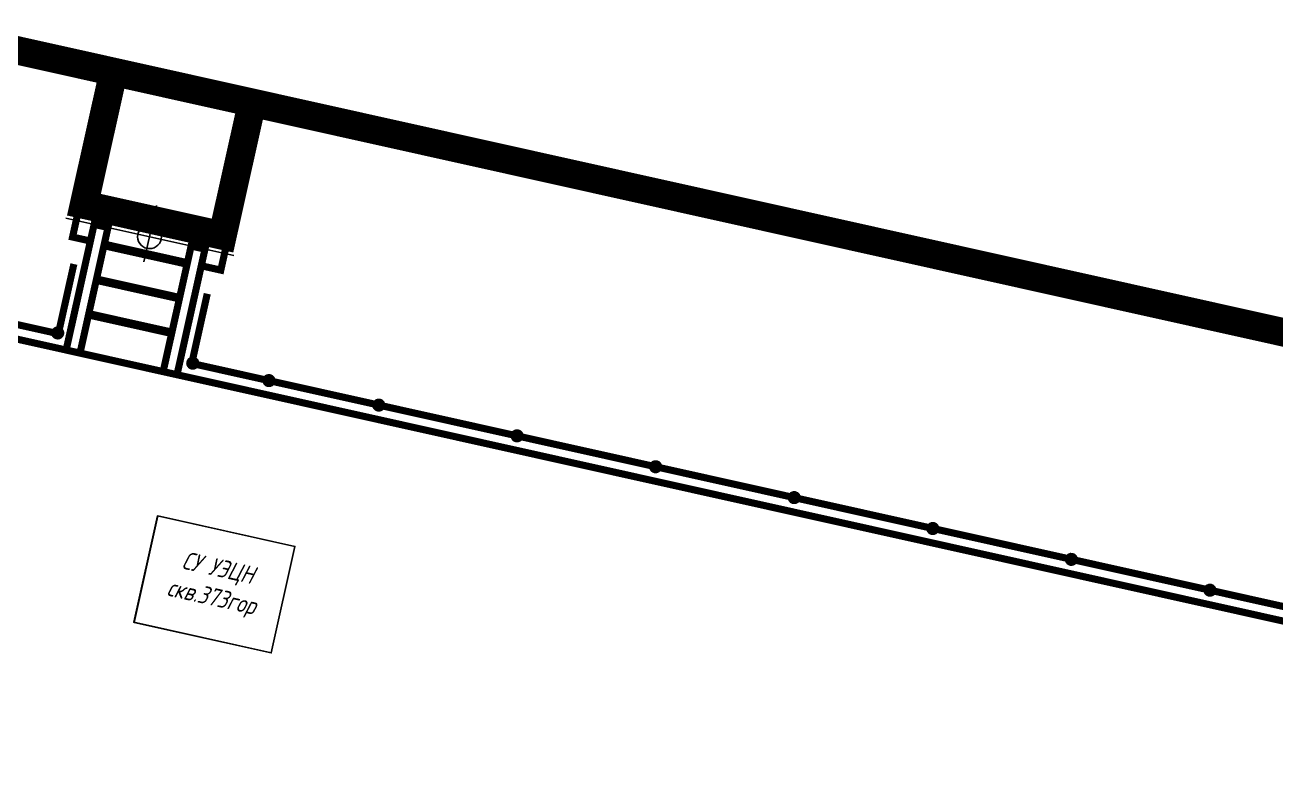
# Model space of a CAD drawing. Extents: x 5370511 to 5386565, y 1010429 to 1053793.
# Drawn here: x 5379772.04 to 5379780.84, y 1039455.65 to 1039460.94 of the extents above; entities that cross this region are included whole.
import ezdxf

# ---------------------------------------------------------------- set-up
doc = ezdxf.new("R2010")
doc.units = 0
doc.layers.add('ГП_проезд', color=114, linetype='CONTINUOUS')
doc.layers.add('ГП_сооружения', color=7, linetype='CONTINUOUS')
doc.layers.add('ЭС (текст)', color=7, linetype='CONTINUOUS', lineweight=25)
doc.layers.add('ЭС (тонкий)', color=7, linetype='CONTINUOUS', lineweight=25)
doc.styles.add('ЭС', font='gost_nipi.shx', dxfattribs={"oblique": 14.999978})

# ---------------------------------------------------------------- blocks, each defined once
blk = doc.blocks.new('*U326')
at = {"layer": 'ГП_сооружения'}
h = blk.add_hatch(color=253, dxfattribs=at)
h.dxf.hatch_style = 1
h.paths.add_polyline_path([(146.36, 22.07, -1), (144.49, 22.07, -1)])
h = blk.add_hatch(color=253, dxfattribs=at)
h.dxf.hatch_style = 1
h.paths.add_polyline_path([(163.99, 22.05, 1), (165.86, 22.05, 1)])
h = blk.add_hatch(color=253, dxfattribs=at)
h.dxf.hatch_style = 1
h.paths.add_polyline_path([(176.86, 21.98, -1), (174.99, 21.98, -1)])
h = blk.add_hatch(color=253, dxfattribs=at)
h.dxf.hatch_style = 1
h.paths.add_polyline_path([(192.72, 21.98, -1), (190.85, 21.98, -1)])
h = blk.add_hatch(color=253, dxfattribs=at)
h.dxf.hatch_style = 1
h.paths.add_polyline_path([(212.67, 21.98, -1), (210.8, 21.98, -1)])
h = blk.add_hatch(color=253, dxfattribs=at)
h.dxf.hatch_style = 1
h.paths.add_polyline_path([(232.67, 21.98, -1), (230.8, 21.98, -1)])
h = blk.add_hatch(color=253, dxfattribs=at)
h.dxf.hatch_style = 1
h.paths.add_polyline_path([(252.67, 21.97, -1), (250.8, 21.97, -1)])
h = blk.add_hatch(color=253, dxfattribs=at)
h.dxf.hatch_style = 1
h.paths.add_polyline_path([(272.67, 21.97, -1), (270.8, 21.97, -1)])
h = blk.add_hatch(color=253, dxfattribs=at)
h.dxf.hatch_style = 1
h.paths.add_polyline_path([(292.67, 21.97, -1), (290.8, 21.97, -1)])
h = blk.add_hatch(color=253, dxfattribs=at)
h.dxf.hatch_style = 1
h.paths.add_polyline_path([(312.67, 21.97, -1), (310.8, 21.97, -1)])
at = {"layer": 'ГП_сооружения', "color": 253}
for p, q in [((155.11, 34.48), (155.11, 42.61)), ((143.05, 38.11), (167.28, 38.1))]:
    blk.add_line(p, q, dxfattribs=at)
for points, const_width in [([(163.11, 35.7), (165.93, 35.7), (165.93, 40.5), (144.53, 40.51), (144.53, 35.71), (147.11, 35.71)], 1), ([(147.11, 40.51), (149.11, 40.51)], 1), ([(161.11, 40.5), (163.11, 40.5)], 1), ([(161.11, 35.58), (149.11, 35.58)], 1.2), ([(149.11, 35.71), (161.11, 35.7)], 1), ([(161.11, 30.58), (149.11, 30.58)], 1.2), ([(161.11, 25.58), (149.11, 25.58)], 1.2)]:
    blk.add_lwpolyline(points, dxfattribs=dict(at, const_width=const_width))
at = {"layer": 'ГП_сооружения', "color": 253, "const_width": 1}
for points in [[(147.11, 38.11), (147.11, 19.98), (163.11, 19.98), (163.11, 38.1), (161.11, 38.1), (161.11, 19.98), (149.11, 19.98), (149.11, 38.11)], [(499.99, 19.96), (0, 19.98), (-0.01, -190.01), (499.98, -190.03)]]:
    blk.add_lwpolyline(points, close=True, dxfattribs=at)
at = {"layer": 'ГП_сооружения', "color": 253, "ltscale": 0.3, "const_width": 1}
for points in [[(145.54, 21.98), (145.54, 32.04)], [(164.79, 21.98), (164.79, 32.04)], [(145.54, 21.98), (-2.07, 21.98)], [(145.3, 21.98), (145.54, 21.98)], [(391.5, 21.97), (164.79, 21.98)]]:
    blk.add_lwpolyline(points, dxfattribs=at)
at = {"layer": 'ГП_сооружения', "color": 253}
blk.add_circle((155.11, 38.11), 1.68, dxfattribs=at)
at = {"layer": 'ЭС (тонкий)', "color": 253, "transparency": 33554687}
blk.add_lwpolyline([(164.75, -0.03), (164.75, -15.39), (184.59, -15.39), (184.59, -0.03)], close=True, dxfattribs=at)
blk.add_lwpolyline([(164.8, -0.03), (164.8, -15.39), (184.58, -15.39), (184.58, -0.03), (164.8, -0.03)], dxfattribs=at)
at = {"layer": 'ЭС (текст)', "color": 253, "transparency": 33554687, "insert": (174.67, -7.71, 0), "char_height": 2.5, "width": 19.8407, "attachment_point": 5, "style": 'ЭС'}
blk.add_mtext('СУ УЭЦН скв.373гор', dxfattribs=at)

msp = doc.modelspace()

# ---------------------------------------------------------------- linework, layer by layer
at = {"layer": 'ГП_проезд', "color": 253, "const_width": 0.2}
msp.add_lwpolyline([(5379765.5833, 1039462.1876), (5379755.8131, 1039464.3635), (5379766.2429, 1039511.2159), (5379925.8334, 1039475.6755), (5379916.269, 1039432.7276), (5379900.5384, 1039436.2307, 0.413433), (5379893.3811, 1039431.694), (5379893.1438, 1039430.6345), (5379886.7992, 1039432.0474), (5379887.0295, 1039433.0758, 0.414994), (5379882.4807, 1039440.2521), (5379835.156, 1039450.7912, 0.414214), (5379827.9953, 1039446.2389), (5379827.7705, 1039445.2295), (5379821.4447, 1039446.6383, 0.309973), (5379817.3471, 1039450.6599), (5379765.5833, 1039462.1876)], format="xyb", dxfattribs=at)

# ---------------------------------------------------------------- next in the draw order: block references
at = {"layer": 'ГП_сооружения', "color": 1, "lineweight": 15, "xscale": 0.05000000000000001, "yscale": 0.05000000000000001, "zscale": 0.05000000000000001, "rotation": 347.4452412677718}
msp.add_blockref('*U326', (5379764.9336, 1039459.2749), dxfattribs=at)

# ---------------------------------------------------------------- next in the draw order: linework, layer by layer
at = {"layer": 'ГП_проезд', "color": 253, "const_width": 0.2}
msp.add_lwpolyline([(5379772.4557, 1039459.6747), (5379773.4318, 1039459.4573), (5379773.6403, 1039460.3933), (5379772.6642, 1039460.6107)], close=True, dxfattribs=at)

doc.saveas('drawing.dxf')
